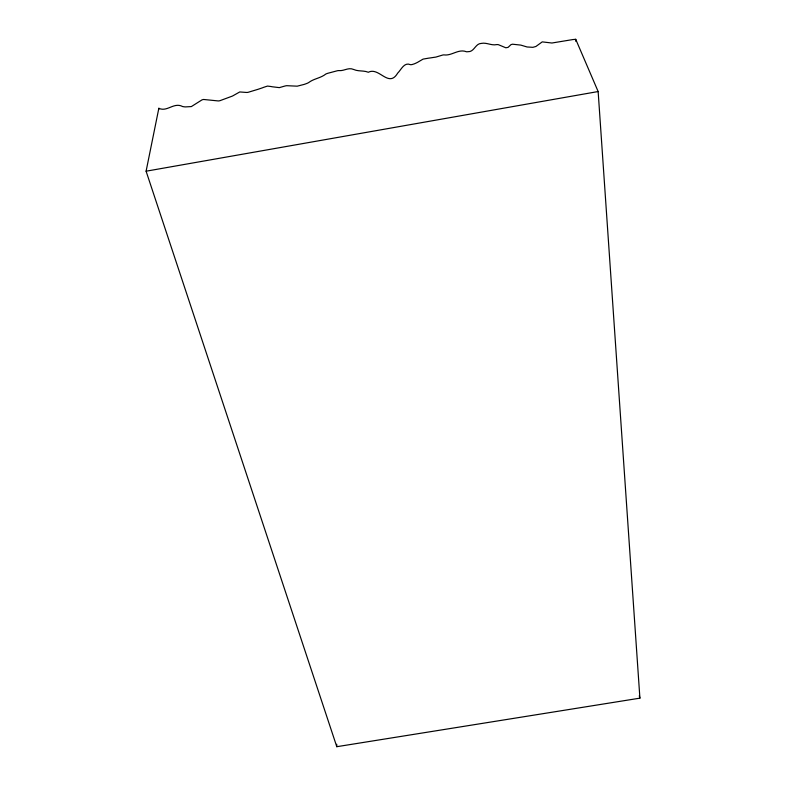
<?xml version="1.0" encoding="UTF-8"?>
<svg xmlns="http://www.w3.org/2000/svg" width="786" height="786" viewBox="0 0 786 786"><rect width="100%" height="100%" fill="white"/><g stroke="black" fill="none" stroke-linecap="round" stroke-linejoin="round"><path stroke-width="1.18" d="M146.098 171.201L158.841 108.291C167.212 112.349 173.834 101.807 182.696 106.572A43.967 17.479 -13.6 0 0 185.25 106.916L191.352 106.582L201.982 99.881A4.539 1.837 -13.8 0 1 203.613 99.468L218.292 100.942A5.443 2.211 -13.6 0 0 219.825 100.726L232.145 96.177A10.13 4.087 -13.4 0 0 233.776 95.312L239.75 91.952L246.401 92.443A4.726 1.916 -13.1 0 0 247.954 92.355L257.975 89.329A42.808 17.852 -12.8 0 1 259.547 88.798L262.18 87.904A15.602 6.278 -12.9 0 0 263.791 87.285L267.515 86.077L271.023 86.529A20.269 8.184 -12.4 0 0 272.565 86.814L279.335 87.629L284.561 86.126A6.416 2.633 -12.4 0 1 286.713 85.694L297.206 86.175L304.074 84.426A67.616 26.645 -12.4 0 0 305.636 83.896L307.159 83.316A8.332 3.399 -12.1 0 0 308.692 82.55C313.928 78.541 320.639 78.217 325.895 73.992A10.699 4.382 -11.6 0 1 327.998 73.236L337.361 70.75A2.81 1.15 -11.5 0 1 338.913 70.593C344.022 71.202 348.414 67.046 353.661 69.482C358.416 71.624 363.594 70.278 368.339 72.273C379.176 66.564 388.628 88.454 397.677 73.127A64.845 26.39 -11.5 0 0 399.091 71.546C401.951 68.018 404.986 62.182 410.439 64.668A2.8 1.15 -10.2 0 0 412.041 64.56L414.134 63.912A21.625 8.784 -10.4 0 0 415.676 63.253L416.197 63.018A17.773 7.241 -10.3 0 0 418.702 61.662L423.074 59.117L428.399 58.184A49.95 19.817 -9.9 0 0 431.524 57.742L434.226 57.319A24.887 10.336 -9.8 0 1 435.827 57.103L442.489 55.099A1.955 0.796 -9.7 0 1 444.11 54.912C451.812 55.993 458.552 48.555 466.452 51.758A5.03 2.053 -9.2 0 0 468.073 51.689C474.312 52.004 475.255 43.613 481.248 43.407C486.514 42.257 491.456 45.804 496.683 44.605A3.173 1.287 -8.7 0 1 498.412 44.694L505.84 47.789L508.08 47.366L510.979 44.645L512.511 44.203L520.823 45.107L527.062 46.973L532.879 47.327L535.905 46.472L542.232 41.884L551.91 43.014L572.955 39.546A33.002 13.175 -7.4 0 0 574.36 39.428L575.725 39.3L598.146 91.54L639.902 698.155L336.791 746.7L146.098 171.201L598.146 91.54M158.841 108.291L159.332 108.861M639.283 695.797L639.902 698.155M575.883 41.432L575.843 40.911A24.386 2.987 82.5 0 1 575.735 39.497L575.725 39.3M336.722 744.263L336.791 746.7"/></g></svg>
